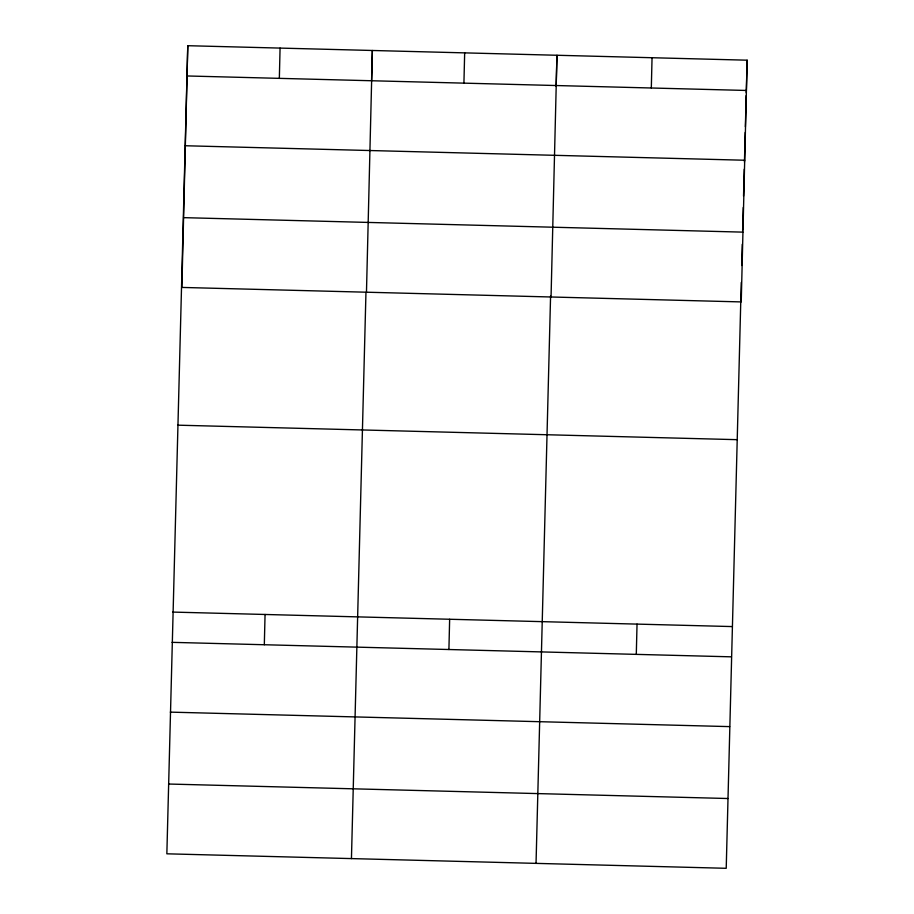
<?xml version="1.0" encoding="UTF-8"?>
<svg xmlns="http://www.w3.org/2000/svg" width="914" height="914" viewBox="0 0 914 914"><rect width="100%" height="100%" fill="white"/><g stroke="black" fill="none" stroke-linecap="round" stroke-linejoin="round"><path stroke-width="1.37" d="M187.781 45.7L181.875 287.43L741.243 301.917L747.149 60.187L187.781 45.7L166.851 853.813L726.219 868.3L741.254 282.495M264.317 644.736L265.06 614.471M279.341 78.353L280.072 48.088M351.444 858.589L365.954 292.606M366.468 292.206L372.375 50.487L371.587 80.215M448.911 649.523L449.642 619.258M463.924 83.14L464.666 52.875M536.038 863.376L550.582 295.976M551.051 296.993L556.957 55.263L556.135 86.419M636.293 654.378L637.035 624.113M651.316 87.995L652.048 57.731M741.7 265.506L742.259 244.267M742.636 230.111L743.242 207.455M743.539 196.122L744.259 169.216M744.442 162.144L745.23 132.404M745.378 126.738L746.201 95.593M746.281 92.76L747.149 60.187M187.039 75.965L746.407 90.463M185.336 145.749L744.704 160.236M183.577 217.646L742.945 232.133M177.716 425.17L737.084 439.668M172.757 612.083L732.125 626.57M172.026 642.348L731.383 656.835M170.312 712.132L729.68 726.619M168.564 784.029L727.921 798.516"/></g></svg>
